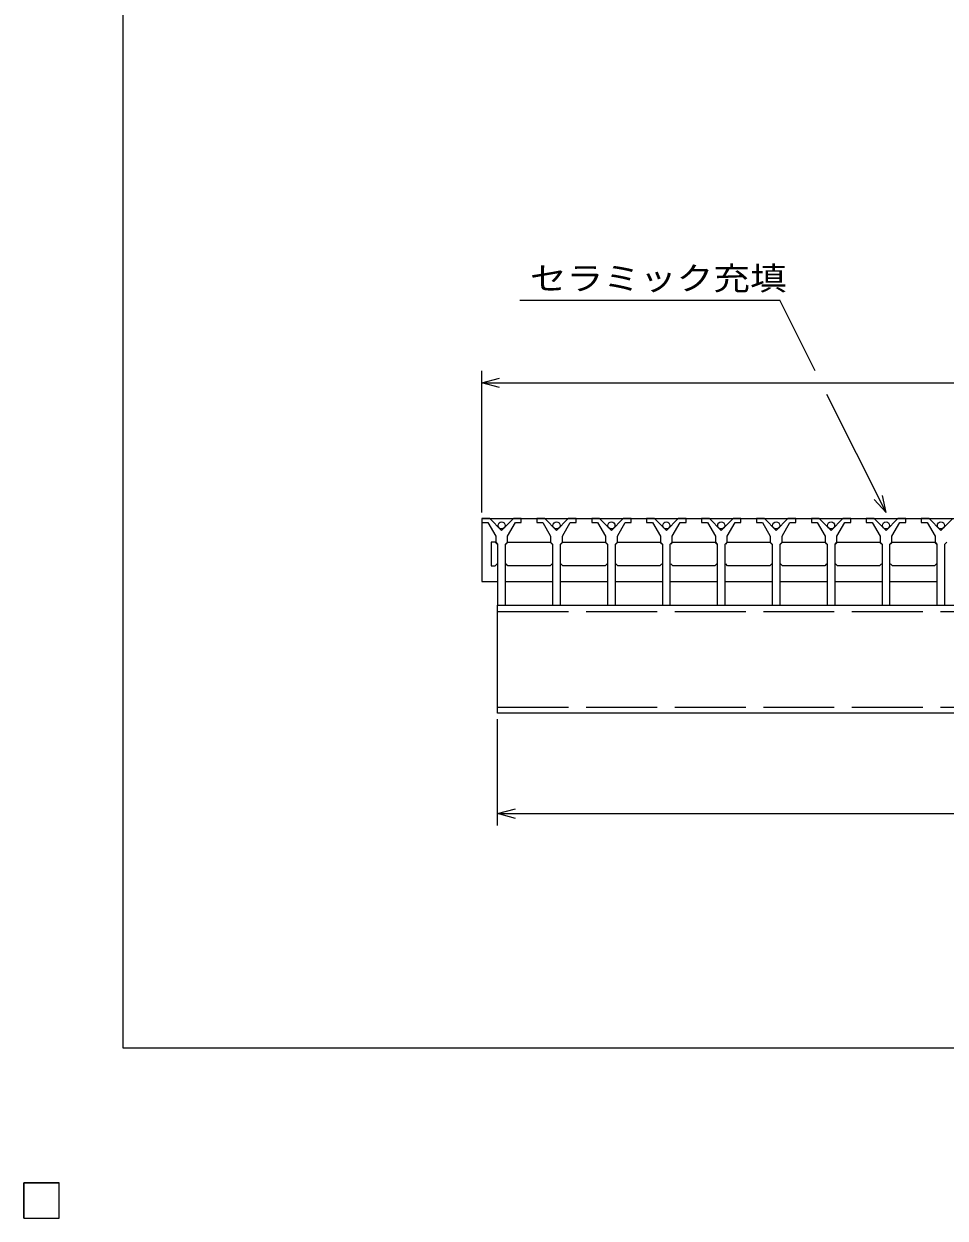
# Model space of a CAD drawing. Units: millimetres, scale not verified. Extents: x -1092 to 1034, y -771 to 635.
# Drawn here: x -1092 to -624, y -771 to -164 of the extents above; entities that cross this region are included whole.
import ezdxf
from ezdxf.enums import TextEntityAlignment as Align

# ---------------------------------------------------------------- set-up
doc = ezdxf.new("R2010")
doc.units = ezdxf.units.MM
doc.header["$LTSCALE"] = 6
doc.linetypes.add('DASHED', pattern=[7.5, 6, -1.5])
for name, color, linetype, lineweight in [('0_2', 150, 'Continuous', 25), ('16', 3, 'Continuous', 25), ('22', 2, 'Continuous', 25)]:
    doc.layers.add(name, color=color, linetype=linetype, lineweight=lineweight)
doc.styles.add('ベクトル', font='')
doc.styles.get('ベクトル').set_extended_font_data('ベクトル')

msp = doc.modelspace()

# ---------------------------------------------------------------- linework, layer by layer
at = {"layer": '0_2'}
for p, q in [((-1041.6, -684.6), (-1041.6, 635.4)), ((1034.4, -684.6), (-1041.6, -684.6))]:
    msp.add_line(p, q, dxfattribs=at)
at = {"layer": '16'}
for p, q in [((-859.3, -415.4), (-859.3, -417.4)), ((-855.3, -415.4), (-859.3, -415.4)), ((-859.3, -415.4), (-254.3, -415.4)), ((-859.3, -415.4), (-859.3, -447.4)), ((-859.3, -417.4), (-856.3, -417.4)), ((-856.3, -417.4), (-852.3, -424.4)), ((-849.3, -421.4), (-855.3, -415.4)), ((-843.3, -415.4), (-849.3, -421.4)), ((-846.3, -424.4), (-842.3, -417.4)), ((-839.3, -415.4), (-843.3, -415.4)), ((-842.3, -417.4), (-839.3, -417.4)), ((-839.3, -417.4), (-839.3, -415.4)), ((-831.4, -415.4), (-831.4, -417.4)), ((-827.4, -415.4), (-831.4, -415.4)), ((-831.4, -417.4), (-828.4, -417.4)), ((-828.4, -417.4), (-824.4, -424.4)), ((-821.4, -421.4), (-827.4, -415.4)), ((-815.4, -415.4), (-821.4, -421.4)), ((-818.4, -424.4), (-814.4, -417.4)), ((-811.4, -415.4), (-815.4, -415.4)), ((-814.4, -417.4), (-811.4, -417.4)), ((-811.4, -417.4), (-811.4, -415.4)), ((-803.5, -415.4), (-803.5, -417.4)), ((-799.5, -415.4), (-803.5, -415.4)), ((-803.5, -417.4), (-800.5, -417.4)), ((-800.5, -417.4), (-796.5, -424.4)), ((-793.5, -421.4), (-799.5, -415.4)), ((-787.5, -415.4), (-793.5, -421.4)), ((-790.5, -424.4), (-786.5, -417.4)), ((-783.5, -415.4), (-787.5, -415.4)), ((-786.5, -417.4), (-783.5, -417.4)), ((-783.5, -417.4), (-783.5, -415.4)), ((-775.6, -415.4), (-775.6, -417.4)), ((-771.6, -415.4), (-775.6, -415.4)), ((-775.6, -417.4), (-772.6, -417.4)), ((-772.6, -417.4), (-768.6, -424.4)), ((-765.6, -421.4), (-771.6, -415.4)), ((-759.6, -415.4), (-765.6, -421.4)), ((-762.6, -424.4), (-758.6, -417.4)), ((-755.6, -415.4), (-759.6, -415.4)), ((-758.6, -417.4), (-755.6, -417.4)), ((-755.6, -417.4), (-755.6, -415.4)), ((-747.7, -415.4), (-747.7, -417.4)), ((-743.7, -415.4), (-747.7, -415.4)), ((-747.7, -417.4), (-744.7, -417.4)), ((-744.7, -417.4), (-740.7, -424.4)), ((-737.7, -421.4), (-743.7, -415.4)), ((-731.7, -415.4), (-737.7, -421.4)), ((-734.7, -424.4), (-730.7, -417.4)), ((-727.7, -415.4), (-731.7, -415.4)), ((-730.7, -417.4), (-727.7, -417.4)), ((-727.7, -417.4), (-727.7, -415.4)), ((-719.8, -415.4), (-719.8, -417.4)), ((-715.8, -415.4), (-719.8, -415.4)), ((-719.8, -417.4), (-716.8, -417.4)), ((-716.8, -417.4), (-712.8, -424.4)), ((-709.8, -421.4), (-715.8, -415.4)), ((-703.8, -415.4), (-709.8, -421.4)), ((-706.8, -424.4), (-702.8, -417.4)), ((-699.8, -415.4), (-703.8, -415.4)), ((-702.8, -417.4), (-699.8, -417.4)), ((-699.8, -417.4), (-699.8, -415.4)), ((-691.9, -415.4), (-691.9, -417.4)), ((-687.9, -415.4), (-691.9, -415.4)), ((-691.9, -417.4), (-688.9, -417.4)), ((-688.9, -417.4), (-684.9, -424.4)), ((-681.9, -421.4), (-687.9, -415.4)), ((-675.9, -415.4), (-681.9, -421.4)), ((-678.9, -424.4), (-674.9, -417.4)), ((-671.9, -415.4), (-675.9, -415.4)), ((-674.9, -417.4), (-671.9, -417.4)), ((-671.9, -417.4), (-671.9, -415.4)), ((-664, -415.4), (-664, -417.4)), ((-660, -415.4), (-664, -415.4)), ((-664, -417.4), (-661, -417.4)), ((-661, -417.4), (-657, -424.4)), ((-654, -421.4), (-660, -415.4)), ((-648, -415.4), (-654, -421.4)), ((-651, -424.4), (-647, -417.4)), ((-644, -415.4), (-648, -415.4)), ((-647, -417.4), (-644, -417.4)), ((-644, -417.4), (-644, -415.4)), ((-636.1, -415.4), (-636.1, -417.4)), ((-632.1, -415.4), (-636.1, -415.4)), ((-636.1, -417.4), (-633.1, -417.4)), ((-633.1, -417.4), (-629.1, -424.4)), ((-626.1, -421.4), (-632.1, -415.4)), ((-620.1, -415.4), (-626.1, -421.4)), ((-852.3, -424.4), (-852.3, -427.4)), ((-846.3, -427.4), (-846.3, -424.4)), ((-824.4, -424.4), (-824.4, -427.4)), ((-818.4, -427.4), (-818.4, -424.4)), ((-796.5, -424.4), (-796.5, -427.4)), ((-790.5, -427.4), (-790.5, -424.4)), ((-768.6, -424.4), (-768.6, -427.4)), ((-762.6, -427.4), (-762.6, -424.4)), ((-740.7, -424.4), (-740.7, -427.4)), ((-734.7, -427.4), (-734.7, -424.4)), ((-712.8, -424.4), (-712.8, -427.4)), ((-706.8, -427.4), (-706.8, -424.4)), ((-684.9, -424.4), (-684.9, -427.4)), ((-678.9, -427.4), (-678.9, -424.4)), ((-657, -424.4), (-657, -427.4)), ((-651, -427.4), (-651, -424.4)), ((-629.1, -424.4), (-629.1, -427.4)), ((-852.55, -427.4), (-854.55, -427.4)), ((-854.55, -427.4), (-854.55, -439.4)), ((-851.55, -428.4), (-852.55, -427.4)), ((-852.3, -427.4), (-851.3, -428.4)), ((-851.3, -428.4), (-851.3, -459.4)), ((-847.3, -428.4), (-846.3, -427.4)), ((-847.3, -459.4), (-847.3, -428.4)), ((-847.05, -428.4), (-846.05, -427.4)), ((-846.05, -427.4), (-824.65, -427.4)), ((-824.65, -427.4), (-823.65, -428.4)), ((-824.4, -427.4), (-823.4, -428.4)), ((-823.4, -428.4), (-823.4, -459.4)), ((-819.4, -428.4), (-818.4, -427.4)), ((-819.4, -459.4), (-819.4, -428.4)), ((-819.15, -428.4), (-818.15, -427.4)), ((-818.15, -427.4), (-796.75, -427.4)), ((-796.75, -427.4), (-795.75, -428.4)), ((-796.5, -427.4), (-795.5, -428.4)), ((-795.5, -428.4), (-795.5, -459.4)), ((-791.5, -428.4), (-790.5, -427.4)), ((-791.5, -459.4), (-791.5, -428.4)), ((-791.25, -428.4), (-790.25, -427.4)), ((-790.25, -427.4), (-768.85, -427.4)), ((-768.85, -427.4), (-767.85, -428.4)), ((-768.6, -427.4), (-767.6, -428.4)), ((-767.6, -428.4), (-767.6, -459.4)), ((-763.6, -428.4), (-762.6, -427.4)), ((-763.6, -459.4), (-763.6, -428.4)), ((-763.35, -428.4), (-762.35, -427.4)), ((-762.35, -427.4), (-740.95, -427.4)), ((-740.95, -427.4), (-739.95, -428.4)), ((-740.7, -427.4), (-739.7, -428.4)), ((-739.7, -428.4), (-739.7, -459.4)), ((-735.7, -428.4), (-734.7, -427.4)), ((-735.7, -459.4), (-735.7, -428.4)), ((-735.45, -428.4), (-734.45, -427.4)), ((-734.45, -427.4), (-713.05, -427.4)), ((-713.05, -427.4), (-712.05, -428.4)), ((-712.8, -427.4), (-711.8, -428.4)), ((-711.8, -428.4), (-711.8, -459.4)), ((-707.8, -428.4), (-706.8, -427.4)), ((-707.8, -459.4), (-707.8, -428.4)), ((-707.55, -428.4), (-706.55, -427.4)), ((-706.55, -427.4), (-685.15, -427.4)), ((-685.15, -427.4), (-684.15, -428.4)), ((-684.9, -427.4), (-683.9, -428.4)), ((-683.9, -428.4), (-683.9, -459.4)), ((-679.9, -428.4), (-678.9, -427.4)), ((-679.9, -459.4), (-679.9, -428.4)), ((-679.65, -428.4), (-678.65, -427.4)), ((-678.65, -427.4), (-657.25, -427.4)), ((-657.25, -427.4), (-656.25, -428.4)), ((-657, -427.4), (-656, -428.4)), ((-656, -428.4), (-656, -459.4)), ((-652, -428.4), (-651, -427.4)), ((-652, -459.4), (-652, -428.4)), ((-651.75, -428.4), (-650.75, -427.4)), ((-650.75, -427.4), (-629.35, -427.4)), ((-629.35, -427.4), (-628.35, -428.4)), ((-629.1, -427.4), (-628.1, -428.4)), ((-628.1, -428.4), (-628.1, -459.4)), ((-624.1, -428.4), (-623.1, -427.4)), ((-624.1, -459.4), (-624.1, -428.4)), ((-854.55, -439.4), (-852.55, -439.4)), ((-852.55, -439.4), (-851.55, -438.4)), ((-846.05, -439.4), (-847.05, -438.4)), ((-824.65, -439.4), (-846.05, -439.4)), ((-823.65, -438.4), (-824.65, -439.4)), ((-818.15, -439.4), (-819.15, -438.4)), ((-796.75, -439.4), (-818.15, -439.4)), ((-795.75, -438.4), (-796.75, -439.4)), ((-790.25, -439.4), (-791.25, -438.4)), ((-768.85, -439.4), (-790.25, -439.4)), ((-767.85, -438.4), (-768.85, -439.4)), ((-762.35, -439.4), (-763.35, -438.4)), ((-740.95, -439.4), (-762.35, -439.4)), ((-739.95, -438.4), (-740.95, -439.4)), ((-734.45, -439.4), (-735.45, -438.4)), ((-713.05, -439.4), (-734.45, -439.4)), ((-712.05, -438.4), (-713.05, -439.4)), ((-706.55, -439.4), (-707.55, -438.4)), ((-685.15, -439.4), (-706.55, -439.4)), ((-684.15, -438.4), (-685.15, -439.4)), ((-678.65, -439.4), (-679.65, -438.4)), ((-657.25, -439.4), (-678.65, -439.4)), ((-656.25, -438.4), (-657.25, -439.4)), ((-650.75, -439.4), (-651.75, -438.4)), ((-629.35, -439.4), (-650.75, -439.4)), ((-628.35, -438.4), (-629.35, -439.4)), ((-859.3, -447.4), (-851.55, -447.4)), ((-847.05, -447.4), (-823.65, -447.4)), ((-819.15, -447.4), (-795.75, -447.4)), ((-791.25, -447.4), (-767.85, -447.4)), ((-763.35, -447.4), (-739.95, -447.4)), ((-735.45, -447.4), (-712.05, -447.4)), ((-707.55, -447.4), (-684.15, -447.4)), ((-679.65, -447.4), (-656.25, -447.4)), ((-651.75, -447.4), (-628.35, -447.4)), ((-851.3, -459.4), (-847.3, -459.4)), ((-851.3, -459.4), (-262.3, -459.4)), ((-851.3, -514.4), (-851.3, -459.4)), ((-823.4, -459.4), (-819.4, -459.4)), ((-795.5, -459.4), (-791.5, -459.4)), ((-767.6, -459.4), (-763.6, -459.4)), ((-739.7, -459.4), (-735.7, -459.4)), ((-711.8, -459.4), (-707.8, -459.4)), ((-683.9, -459.4), (-679.9, -459.4)), ((-656, -459.4), (-652, -459.4)), ((-628.1, -459.4), (-624.1, -459.4)), ((-262.3, -514.4), (-851.3, -514.4)), ((-1092, -753), (-1074, -753)), ((-1092, -771), (-1092, -753)), ((-1092, -753), (-1074, -753)), ((-1092, -771), (-1092, -753)), ((-1092, -753), (-1074, -753)), ((-1092, -771), (-1092, -753)), ((-1092, -753), (-1074, -753)), ((-1092, -771), (-1092, -753)), ((-1092, -753), (-1074, -753)), ((-1092, -771), (-1092, -753)), ((-1074, -771), (-1074, -753)), ((-1074, -771), (-1074, -753)), ((-1074, -771), (-1074, -753)), ((-1074, -771), (-1074, -753)), ((-1074, -771), (-1074, -753)), ((-1092, -771), (-1074, -771)), ((-1092, -771), (-1074, -771)), ((-1092, -771), (-1074, -771)), ((-1092, -771), (-1074, -771)), ((-1092, -771), (-1074, -771))]:
    msp.add_line(p, q, dxfattribs=at)
at = {"layer": '16', "linetype": 'DASHED'}
for p, q in [((-851.3, -462.6), (-262.3, -462.6)), ((-851.3, -511.2), (-262.3, -511.2))]:
    msp.add_line(p, q, dxfattribs=at)
at = {"layer": '16'}
for centre in [(-849.3, -418.9), (-821.4, -418.9), (-793.5, -418.9), (-765.6, -418.9), (-737.7, -418.9), (-709.8, -418.9), (-681.9, -418.9), (-654, -418.9), (-626.1, -418.9)]:
    msp.add_circle(centre, 1.8, dxfattribs=at)
at = {"layer": '22', "color": 4}
for p, q in [((-840, -304.4), (-708, -304.4)), ((-690, -340.4), (-708, -304.4)), ((-859.3, -412.4), (-859.3, -340.4)), ((-859.3, -346.4), (-850.3, -344)), ((-850.3, -348.8), (-859.3, -346.4)), ((-859.3, -346.4), (-254.3, -346.4)), ((-654, -412.4), (-684, -352.4)), ((-654, -412.4), (-660, -405.8)), ((-654, -412.4), (-655.8, -403.64)), ((-851.3, -571.4), (-851.3, -517.4)), ((-851.3, -565.4), (-842.3, -563)), ((-842.3, -567.8), (-851.3, -565.4)), ((-851.3, -565.4), (-262.3, -565.4)), ((-1074, -753), (-1092, -753)), ((-1092, -753), (-1092, -771)), ((-1074, -753), (-1092, -753)), ((-1092, -753), (-1092, -771)), ((-1074, -753), (-1092, -753)), ((-1092, -753), (-1092, -771)), ((-1074, -771), (-1074, -753)), ((-1074, -771), (-1074, -753)), ((-1074, -771), (-1074, -753)), ((-1092, -771), (-1074, -771)), ((-1092, -771), (-1074, -771)), ((-1092, -771), (-1074, -771))]:
    msp.add_line(p, q, dxfattribs=at)
at = {"layer": '22'}
for p, q in [((-1074, -753), (-1092, -753)), ((-1092, -753), (-1092, -771)), ((-1074, -753), (-1092, -753)), ((-1092, -753), (-1092, -771)), ((-1074, -753), (-1092, -753)), ((-1092, -753), (-1092, -771)), ((-1074, -771), (-1074, -753)), ((-1074, -771), (-1074, -753)), ((-1074, -771), (-1074, -753)), ((-1092, -771), (-1074, -771)), ((-1092, -771), (-1074, -771)), ((-1092, -771), (-1074, -771))]:
    msp.add_line(p, q, dxfattribs=at)

# ---------------------------------------------------------------- texts
at = {"layer": '22', "style": 'ベクトル', "width": 1.15}
msp.add_text('セラミック充填', height=11.88, dxfattribs=at).set_placement((-834.9, -293.3), align=Align.MIDDLE_LEFT)

doc.saveas('drawing.dxf')
